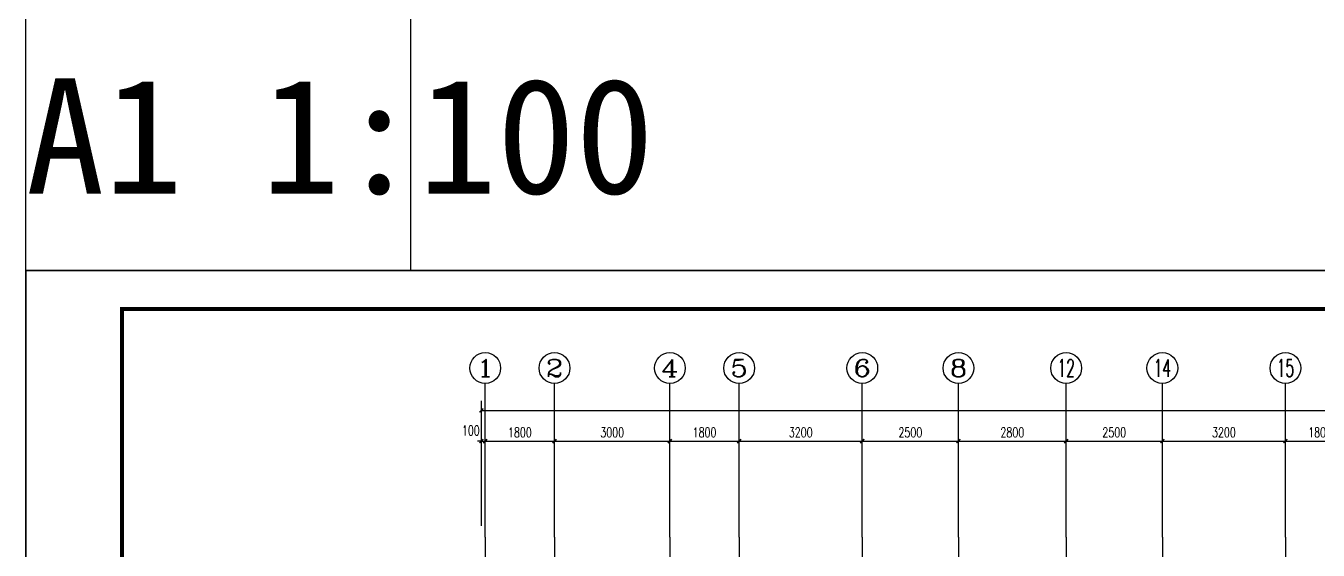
# Model space of a CAD drawing. Extents: x 393367 to 3005760, y 4998 to 826018.
# Drawn here: x 2339893 to 2373485, y 510691 to 524325 of the extents above; entities that cross this region are included whole.
import ezdxf
from ezdxf.enums import TextEntityAlignment as Align

# ---------------------------------------------------------------- set-up
doc = ezdxf.new("R2010")
doc.units = 0
doc.header["$LTSCALE"] = 1000
doc.linetypes.add('DOTE', pattern=[2.42, 2, -0.2, 0.02, -0.2])
doc.layers.get('0').update_dxf_attribs({"linetype": 'CONTINUOUS'})
doc.layers.get('Defpoints').update_dxf_attribs({"linetype": 'CONTINUOUS'})
for name, color, linetype in [('-TK', 7, 'CONTINUOUS'), ('AXIS', 3, 'CONTINUOUS'), ('AXIS_TEXT', 7, 'CONTINUOUS'), ('DIM', 3, 'CONTINUOUS'), ('DOTE', 8, 'DOTE')]:
    doc.layers.add(name, color=color, linetype=linetype)
doc.layers.add('yichutu', color=7, linetype='CONTINUOUS', true_color=0xffffff, plot=False)
doc.styles.add('_TCH_AXIS', font='COMPLEX', dxfattribs={"bigfont": 'GBCBIG'})
doc.styles.add('_TCH_DIM_T3', font='SIMPLEX', dxfattribs={"width": 0.705882, "bigfont": 'GBCBIG'})
doc.styles.add('COMPLEX', font='COMPLEX')
doc.dimstyles.new('_TCH_ARCH&&100', dxfattribs={"dimtxt": 255, "dimasz": 100, "dimexe": 250, "dimexo": 300, "dimgap": 100, "dimtad": 1, "dimdec": 0, "dimzin": 0, "dimdsep": 46, "dimtxsty": '_TCH_DIM_T3', "dimblk": 'ARCHTICK', "dimcen": 0.09, "dimclrt": 7, "dimazin": 2, "dimtfac": 1, "dimtdec": 0, "dimtix": 1, "dimtmove": 2, "dimatfit": 3, "dimldrblk": 'ARCHTICK', "dimfxl": 1, "dimtolj": 1, "dimtzin": 0, "dimarcsym": 0})

# ---------------------------------------------------------------- blocks, each defined once
blk = doc.blocks.new('_ArchTick')
at = {"color": 0, "linetype": 'ByBlock', "const_width": 0.4}
blk.add_lwpolyline([(-0.5, -0.5), (0.5, 0.5)], dxfattribs=at)
blk = doc.blocks.new('*D109')
at = {"layer": 'AXIS', "color": 0, "lineweight": -2, "transparency": 16777216}
for p, q in [((2351735, 511327), (2351735, 513777)), ((2351835, 511327), (2351835, 513777)), ((2351735, 513527), (2351635, 513527)), ((2351735, 513527), (2351835, 513527)), ((2351835, 513527), (2351935, 513527))]:
    blk.add_line(p, q, dxfattribs=at)
at = {"layer": 'Defpoints', "color": 0, "transparency": 16777216}
for p in [(2351835, 513527), (2351735, 511027), (2351835, 511027)]:
    blk.add_point(p, dxfattribs=at)
at = {"layer": 'AXIS', "color": 0, "lineweight": -2, "transparency": 16777216, "xscale": 100, "yscale": 100, "zscale": 100}
blk.add_blockref('_ArchTick', (2351735, 513527), dxfattribs=at)
at = {"layer": 'AXIS', "color": 0, "lineweight": -2, "transparency": 16777216, "xscale": 100, "yscale": 100, "zscale": 100, "rotation": 180}
blk.add_blockref('_ArchTick', (2351835, 513527), dxfattribs=at)
at = {"layer": 'AXIS', "color": 7, "transparency": 16777216, "insert": (2351460, 513802), "char_height": 255, "attachment_point": 5, "style": '_TCH_DIM_T3'}
blk.add_mtext('\\A1;100', dxfattribs=at)
blk = doc.blocks.new('*D110')
at = {"layer": 'AXIS', "color": 0, "lineweight": -2, "transparency": 16777216}
for p, q in [((2351835, 511327), (2351835, 513777)), ((2353635, 511327), (2353635, 513777)), ((2351835, 513527), (2353635, 513527))]:
    blk.add_line(p, q, dxfattribs=at)
at = {"layer": 'Defpoints', "color": 0, "transparency": 16777216}
for p in [(2353635, 513527), (2351835, 511027), (2353635, 511027)]:
    blk.add_point(p, dxfattribs=at)
at = {"layer": 'AXIS', "color": 0, "lineweight": -2, "transparency": 16777216, "xscale": 100, "yscale": 100, "zscale": 100, "rotation": 180}
blk.add_blockref('_ArchTick', (2351835, 513527), dxfattribs=at)
at = {"layer": 'AXIS', "color": 0, "lineweight": -2, "transparency": 16777216, "xscale": 100, "yscale": 100, "zscale": 100}
blk.add_blockref('_ArchTick', (2353635, 513527), dxfattribs=at)
at = {"layer": 'AXIS', "color": 7, "transparency": 16777216, "insert": (2352735, 513754), "char_height": 255, "attachment_point": 5, "style": '_TCH_DIM_T3'}
blk.add_mtext('\\A1;1800', dxfattribs=at)
blk = doc.blocks.new('*D111')
at = {"layer": 'AXIS', "color": 0, "lineweight": -2, "transparency": 16777216}
for p, q in [((2353635, 511327), (2353635, 513777)), ((2356635, 511327), (2356635, 513777)), ((2353635, 513527), (2356635, 513527))]:
    blk.add_line(p, q, dxfattribs=at)
at = {"layer": 'Defpoints', "color": 0, "transparency": 16777216}
for p in [(2356635, 513527), (2353635, 511027), (2356635, 511027)]:
    blk.add_point(p, dxfattribs=at)
at = {"layer": 'AXIS', "color": 0, "lineweight": -2, "transparency": 16777216, "xscale": 100, "yscale": 100, "zscale": 100, "rotation": 180}
blk.add_blockref('_ArchTick', (2353635, 513527), dxfattribs=at)
at = {"layer": 'AXIS', "color": 0, "lineweight": -2, "transparency": 16777216, "xscale": 100, "yscale": 100, "zscale": 100}
blk.add_blockref('_ArchTick', (2356635, 513527), dxfattribs=at)
at = {"layer": 'AXIS', "color": 7, "transparency": 16777216, "insert": (2355135, 513754), "char_height": 255, "attachment_point": 5, "style": '_TCH_DIM_T3'}
blk.add_mtext('\\A1;3000', dxfattribs=at)
blk = doc.blocks.new('*D112')
at = {"layer": 'AXIS', "color": 0, "lineweight": -2, "transparency": 16777216}
for p, q in [((2356635, 511327), (2356635, 513777)), ((2358435, 511327), (2358435, 513777)), ((2356635, 513527), (2358435, 513527))]:
    blk.add_line(p, q, dxfattribs=at)
at = {"layer": 'Defpoints', "color": 0, "transparency": 16777216}
for p in [(2358435, 513527), (2356635, 511027), (2358435, 511027)]:
    blk.add_point(p, dxfattribs=at)
at = {"layer": 'AXIS', "color": 0, "lineweight": -2, "transparency": 16777216, "xscale": 100, "yscale": 100, "zscale": 100, "rotation": 180}
blk.add_blockref('_ArchTick', (2356635, 513527), dxfattribs=at)
at = {"layer": 'AXIS', "color": 0, "lineweight": -2, "transparency": 16777216, "xscale": 100, "yscale": 100, "zscale": 100}
blk.add_blockref('_ArchTick', (2358435, 513527), dxfattribs=at)
at = {"layer": 'AXIS', "color": 7, "transparency": 16777216, "insert": (2357535, 513754), "char_height": 255, "attachment_point": 5, "style": '_TCH_DIM_T3'}
blk.add_mtext('\\A1;1800', dxfattribs=at)
blk = doc.blocks.new('*D113')
at = {"layer": 'AXIS', "color": 0, "lineweight": -2, "transparency": 16777216}
for p, q in [((2358435, 511327), (2358435, 513777)), ((2361635, 511327), (2361635, 513777)), ((2358435, 513527), (2361635, 513527))]:
    blk.add_line(p, q, dxfattribs=at)
at = {"layer": 'Defpoints', "color": 0, "transparency": 16777216}
for p in [(2361635, 513527), (2358435, 511027), (2361635, 511027)]:
    blk.add_point(p, dxfattribs=at)
at = {"layer": 'AXIS', "color": 0, "lineweight": -2, "transparency": 16777216, "xscale": 100, "yscale": 100, "zscale": 100, "rotation": 180}
blk.add_blockref('_ArchTick', (2358435, 513527), dxfattribs=at)
at = {"layer": 'AXIS', "color": 0, "lineweight": -2, "transparency": 16777216, "xscale": 100, "yscale": 100, "zscale": 100}
blk.add_blockref('_ArchTick', (2361635, 513527), dxfattribs=at)
at = {"layer": 'AXIS', "color": 7, "transparency": 16777216, "insert": (2360035, 513754), "char_height": 255, "attachment_point": 5, "style": '_TCH_DIM_T3'}
blk.add_mtext('\\A1;3200', dxfattribs=at)
blk = doc.blocks.new('*D114')
at = {"layer": 'AXIS', "color": 0, "lineweight": -2, "transparency": 16777216}
for p, q in [((2361635, 511327), (2361635, 513777)), ((2364135, 511327), (2364135, 513777)), ((2361635, 513527), (2364135, 513527))]:
    blk.add_line(p, q, dxfattribs=at)
at = {"layer": 'Defpoints', "color": 0, "transparency": 16777216}
for p in [(2364135, 513527), (2361635, 511027), (2364135, 511027)]:
    blk.add_point(p, dxfattribs=at)
at = {"layer": 'AXIS', "color": 0, "lineweight": -2, "transparency": 16777216, "xscale": 100, "yscale": 100, "zscale": 100, "rotation": 180}
blk.add_blockref('_ArchTick', (2361635, 513527), dxfattribs=at)
at = {"layer": 'AXIS', "color": 0, "lineweight": -2, "transparency": 16777216, "xscale": 100, "yscale": 100, "zscale": 100}
blk.add_blockref('_ArchTick', (2364135, 513527), dxfattribs=at)
at = {"layer": 'AXIS', "color": 7, "transparency": 16777216, "insert": (2362885, 513754), "char_height": 255, "attachment_point": 5, "style": '_TCH_DIM_T3'}
blk.add_mtext('\\A1;2500', dxfattribs=at)
blk = doc.blocks.new('*D115')
at = {"layer": 'AXIS', "color": 0, "lineweight": -2, "transparency": 16777216}
for p, q in [((2364135, 511327), (2364135, 513777)), ((2366935, 511327), (2366935, 513777)), ((2364135, 513527), (2366935, 513527))]:
    blk.add_line(p, q, dxfattribs=at)
at = {"layer": 'Defpoints', "color": 0, "transparency": 16777216}
for p in [(2366935, 513527), (2364135, 511027), (2366935, 511027)]:
    blk.add_point(p, dxfattribs=at)
at = {"layer": 'AXIS', "color": 0, "lineweight": -2, "transparency": 16777216, "xscale": 100, "yscale": 100, "zscale": 100, "rotation": 180}
blk.add_blockref('_ArchTick', (2364135, 513527), dxfattribs=at)
at = {"layer": 'AXIS', "color": 0, "lineweight": -2, "transparency": 16777216, "xscale": 100, "yscale": 100, "zscale": 100}
blk.add_blockref('_ArchTick', (2366935, 513527), dxfattribs=at)
at = {"layer": 'AXIS', "color": 7, "transparency": 16777216, "insert": (2365535, 513754), "char_height": 255, "attachment_point": 5, "style": '_TCH_DIM_T3'}
blk.add_mtext('\\A1;2800', dxfattribs=at)
blk = doc.blocks.new('*D116')
at = {"layer": 'AXIS', "color": 0, "lineweight": -2, "transparency": 16777216}
for p, q in [((2366935, 511327), (2366935, 513777)), ((2369435, 511327), (2369435, 513777)), ((2366935, 513527), (2369435, 513527))]:
    blk.add_line(p, q, dxfattribs=at)
at = {"layer": 'Defpoints', "color": 0, "transparency": 16777216}
for p in [(2369435, 513527), (2366935, 511027), (2369435, 511027)]:
    blk.add_point(p, dxfattribs=at)
at = {"layer": 'AXIS', "color": 0, "lineweight": -2, "transparency": 16777216, "xscale": 100, "yscale": 100, "zscale": 100, "rotation": 180}
blk.add_blockref('_ArchTick', (2366935, 513527), dxfattribs=at)
at = {"layer": 'AXIS', "color": 0, "lineweight": -2, "transparency": 16777216, "xscale": 100, "yscale": 100, "zscale": 100}
blk.add_blockref('_ArchTick', (2369435, 513527), dxfattribs=at)
at = {"layer": 'AXIS', "color": 7, "transparency": 16777216, "insert": (2368185, 513754), "char_height": 255, "attachment_point": 5, "style": '_TCH_DIM_T3'}
blk.add_mtext('\\A1;2500', dxfattribs=at)
blk = doc.blocks.new('*D117')
at = {"layer": 'AXIS', "color": 0, "lineweight": -2, "transparency": 16777216}
for p, q in [((2369435, 511327), (2369435, 513777)), ((2372635, 511327), (2372635, 513777)), ((2369435, 513527), (2372635, 513527))]:
    blk.add_line(p, q, dxfattribs=at)
at = {"layer": 'Defpoints', "color": 0, "transparency": 16777216}
for p in [(2372635, 513527), (2369435, 511027), (2372635, 511027)]:
    blk.add_point(p, dxfattribs=at)
at = {"layer": 'AXIS', "color": 0, "lineweight": -2, "transparency": 16777216, "xscale": 100, "yscale": 100, "zscale": 100, "rotation": 180}
blk.add_blockref('_ArchTick', (2369435, 513527), dxfattribs=at)
at = {"layer": 'AXIS', "color": 0, "lineweight": -2, "transparency": 16777216, "xscale": 100, "yscale": 100, "zscale": 100}
blk.add_blockref('_ArchTick', (2372635, 513527), dxfattribs=at)
at = {"layer": 'AXIS', "color": 7, "transparency": 16777216, "insert": (2371035, 513754), "char_height": 255, "attachment_point": 5, "style": '_TCH_DIM_T3'}
blk.add_mtext('\\A1;3200', dxfattribs=at)
blk = doc.blocks.new('*D118')
at = {"layer": 'AXIS', "color": 0, "lineweight": -2, "transparency": 16777216}
for p, q in [((2372635, 511327), (2372635, 513777)), ((2374435, 511327), (2374435, 513777)), ((2372635, 513527), (2374435, 513527))]:
    blk.add_line(p, q, dxfattribs=at)
at = {"layer": 'Defpoints', "color": 0, "transparency": 16777216}
for p in [(2374435, 513527), (2372635, 511027), (2374435, 511027)]:
    blk.add_point(p, dxfattribs=at)
at = {"layer": 'AXIS', "color": 0, "lineweight": -2, "transparency": 16777216, "xscale": 100, "yscale": 100, "zscale": 100, "rotation": 180}
blk.add_blockref('_ArchTick', (2372635, 513527), dxfattribs=at)
at = {"layer": 'AXIS', "color": 0, "lineweight": -2, "transparency": 16777216, "xscale": 100, "yscale": 100, "zscale": 100}
blk.add_blockref('_ArchTick', (2374435, 513527), dxfattribs=at)
at = {"layer": 'AXIS', "color": 7, "transparency": 16777216, "insert": (2373535, 513754), "char_height": 255, "attachment_point": 5, "style": '_TCH_DIM_T3'}
blk.add_mtext('\\A1;1800', dxfattribs=at)
blk = doc.blocks.new('*D121')
at = {"layer": 'AXIS', "color": 0, "lineweight": -2, "transparency": 16777216}
for p, q in [((2351735, 511327), (2351735, 514577)), ((2351735, 514327), (2406735, 514327)), ((2406735, 511327), (2406735, 514577))]:
    blk.add_line(p, q, dxfattribs=at)
at = {"layer": 'Defpoints', "color": 0, "transparency": 16777216}
for p in [(2406735, 514327), (2351735, 511027), (2406735, 511027)]:
    blk.add_point(p, dxfattribs=at)
at = {"layer": 'AXIS', "color": 0, "lineweight": -2, "transparency": 16777216, "xscale": 100, "yscale": 100, "zscale": 100, "rotation": 180}
blk.add_blockref('_ArchTick', (2351735, 514327), dxfattribs=at)
at = {"layer": 'AXIS', "color": 0, "lineweight": -2, "transparency": 16777216, "xscale": 100, "yscale": 100, "zscale": 100}
blk.add_blockref('_ArchTick', (2406735, 514327), dxfattribs=at)
at = {"layer": 'AXIS', "color": 7, "transparency": 16777216, "insert": (2379235, 514554), "char_height": 255, "attachment_point": 5, "style": '_TCH_DIM_T3'}
blk.add_mtext('\\A1;55000', dxfattribs=at)
blk = doc.blocks.new('_axiso')
blk.add_circle((0, 0), 0.5)
at = {"layer": 'AXIS_TEXT', "style": 'COMPLEX', "width": 1.041667}
blk.add_attdef('A', text='', height=0.56, dxfattribs=at).set_placement((-0.25, -0.28), (0.25, -0.28), align=Align.FIT)
blk = doc.blocks.new('A1')
blk.add_lwpolyline([(0, 59400), (0, 0), (84100, 0), (84100, 59400)], close=True)
at = {"const_width": 100}
blk.add_lwpolyline([(2500, 58400), (2500, 1000), (83100, 1000), (83100, 58400)], close=True, dxfattribs=at)
blk = doc.blocks.new('yct-841-594-84100-59400-100-1000')
at = {"layer": 'yichutu', "color": 7, "true_color": 0xffffff}
blk.add_lwpolyline([(0, 0), (0, 59400), (84100, 59400), (84100, 0)], close=True, dxfattribs=at)
blk.add_text('A1 1:100', height=3000, dxfattribs=at).set_placement((0, 61400))

msp = doc.modelspace()

# ---------------------------------------------------------------- linework, layer by layer
at = {"layer": 'AXIS'}
for p, q in [((2351834.75935, 511026.98994), (2351834.75935, 515026.98994)), ((2353634.75935, 511026.98994), (2353634.75935, 515026.98994)), ((2356634.75935, 511026.98994), (2356634.75935, 515026.98994)), ((2358434.75935, 511026.98994), (2358434.75935, 515026.98994)), ((2361634.75935, 511026.98994), (2361634.75935, 515026.98994)), ((2364134.75935, 511026.98994), (2364134.75935, 515026.98994)), ((2366934.75935, 511026.98994), (2366934.75935, 515026.98994)), ((2369434.75935, 511026.98994), (2369434.75935, 515026.98994)), ((2372634.75935, 511026.98994), (2372634.75935, 515026.98994))]:
    msp.add_line(p, q, dxfattribs=at)
at = {"layer": 'DIM', "color": 5, "linetype": 'ByBlock'}
msp.add_lwpolyline([(2339893.38356, 527962.12225), (2349893.38356, 527962.12225), (2349893.38356, 517962.12225), (2339893.38356, 517962.12225)], close=True, dxfattribs=at)
at = {"layer": 'DOTE', "linetype": 'DOTE', "ltscale": 0.3}
for p, q in [((2351834.75935, 511026.98994), (2351834.75935, 492476.98994)), ((2353634.75935, 511026.98994), (2353634.75935, 500876.98994)), ((2356634.75935, 511026.98994), (2356634.75935, 500876.98994)), ((2358434.75935, 511026.98994), (2358434.75935, 492476.98994)), ((2361634.75935, 511026.98994), (2361634.75935, 502376.98994)), ((2364134.75935, 511026.98994), (2364134.75935, 500876.98994)), ((2366934.75935, 511026.98994), (2366934.75935, 500876.98994)), ((2369434.75935, 511026.98994), (2369434.75935, 502376.98994)), ((2372634.75935, 511026.98994), (2372634.75935, 492476.98994))]:
    msp.add_line(p, q, dxfattribs=at)

# ---------------------------------------------------------------- block references
at = {"layer": '-TK'}
msp.add_blockref('A1', (2339893.38356, 458562.12225), dxfattribs=at)
at = {"layer": 'AXIS'}
ref = msp.add_blockref('_axiso', (2351834.75935, 515426.98994), dxfattribs=dict(at, xscale=800, yscale=800, zscale=800))
ref.add_attrib('A', '1', dxfattribs={"layer": 'AXIS_TEXT', "height": 452.54834, "style": '_TCH_AXIS', "width": 2.333333}).set_placement((2351608.48518, 515200.71577), (2352061.03352, 515200.71577), align=Align.FIT)
ref = msp.add_blockref('_axiso', (2353634.75935, 515426.98994), dxfattribs=dict(at, xscale=800, yscale=800, zscale=800))
ref.add_attrib('A', '2', dxfattribs={"layer": 'AXIS_TEXT', "height": 452.54834, "style": '_TCH_AXIS', "width": 1.5}).set_placement((2353408.48518, 515200.71577), (2353861.03352, 515200.71577), align=Align.FIT)
ref = msp.add_blockref('_axiso', (2356634.75935, 515426.98994), dxfattribs=dict(at, xscale=800, yscale=800, zscale=800))
ref.add_attrib('A', '4', dxfattribs={"layer": 'AXIS_TEXT', "height": 452.54834, "style": '_TCH_AXIS', "width": 1.3125}).set_placement((2356408.48518, 515200.71577), (2356861.03352, 515200.71577), align=Align.FIT)
ref = msp.add_blockref('_axiso', (2358434.75935, 515426.98994), dxfattribs=dict(at, xscale=800, yscale=800, zscale=800))
ref.add_attrib('A', '5', dxfattribs={"layer": 'AXIS_TEXT', "height": 452.54834, "style": '_TCH_AXIS', "width": 1.5}).set_placement((2358208.48518, 515200.71577), (2358661.03352, 515200.71577), align=Align.FIT)
ref = msp.add_blockref('_axiso', (2361634.75935, 515426.98994), dxfattribs=dict(at, xscale=800, yscale=800, zscale=800))
ref.add_attrib('A', '6', dxfattribs={"layer": 'AXIS_TEXT', "height": 452.54834, "style": '_TCH_AXIS', "width": 1.5}).set_placement((2361408.48518, 515200.71577), (2361861.03352, 515200.71577), align=Align.FIT)
ref = msp.add_blockref('_axiso', (2364134.75935, 515426.98994), dxfattribs=dict(at, xscale=800, yscale=800, zscale=800))
ref.add_attrib('A', '8', dxfattribs={"layer": 'AXIS_TEXT', "height": 452.54834, "style": '_TCH_AXIS', "width": 1.5}).set_placement((2363908.48518, 515200.71577), (2364361.03352, 515200.71577), align=Align.FIT)
ref = msp.add_blockref('_axiso', (2366934.75935, 515426.98994), dxfattribs=dict(at, xscale=800, yscale=800, zscale=800))
ref.add_attrib('A', '12', dxfattribs={"layer": 'AXIS_TEXT', "height": 452.54834, "style": '_TCH_AXIS', "width": 0.724138}).set_placement((2366708.48518, 515200.71577), (2367161.03352, 515200.71577), align=Align.FIT)
ref = msp.add_blockref('_axiso', (2369434.75935, 515426.98994), dxfattribs=dict(at, xscale=800, yscale=800, zscale=800))
ref.add_attrib('A', '14', dxfattribs={"layer": 'AXIS_TEXT', "height": 452.54834, "style": '_TCH_AXIS', "width": 0.677419}).set_placement((2369208.48518, 515200.71577), (2369661.03352, 515200.71577), align=Align.FIT)
ref = msp.add_blockref('_axiso', (2372634.75935, 515426.98994), dxfattribs=dict(at, xscale=800, yscale=800, zscale=800))
ref.add_attrib('A', '15', dxfattribs={"layer": 'AXIS_TEXT', "height": 452.54834, "style": '_TCH_AXIS', "width": 0.724138}).set_placement((2372408.48518, 515200.71577), (2372861.03352, 515200.71577), align=Align.FIT)
at = {"layer": 'yichutu'}
msp.add_blockref('yct-841-594-84100-59400-100-1000', (2339893.38356, 458562.12225), dxfattribs=at)

# ---------------------------------------------------------------- dimensions: what is measured, and where the dimension line sits
at = {"layer": 'AXIS'}
for p1, p2, distance, picture, middle in [((2351734.75935, 511026.98994), (2406734.75935, 511026.98994), 3300, '*D121', (2379234.75935, 514554.48994)), ((2351834.75935, 511026.98994), (2353634.75935, 511026.98994), 2500, '*D110', (2352734.75935, 513754.48994)), ((2353634.75935, 511026.98994), (2356634.75935, 511026.98994), 2500, '*D111', (2355134.75935, 513754.48994)), ((2356634.75935, 511026.98994), (2358434.75935, 511026.98994), 2500, '*D112', (2357534.75935, 513754.48994)), ((2358434.75935, 511026.98994), (2361634.75935, 511026.98994), 2500, '*D113', (2360034.75935, 513754.48994)), ((2361634.75935, 511026.98994), (2364134.75935, 511026.98994), 2500, '*D114', (2362884.75935, 513754.48994)), ((2364134.75935, 511026.98994), (2366934.75935, 511026.98994), 2500, '*D115', (2365534.75935, 513754.48994)), ((2366934.75935, 511026.98994), (2369434.75935, 511026.98994), 2500, '*D116', (2368184.75935, 513754.48994)), ((2369434.75935, 511026.98994), (2372634.75935, 511026.98994), 2500, '*D117', (2371034.75935, 513754.48994)), ((2372634.75935, 511026.98994), (2374434.75935, 511026.98994), 2500, '*D118', (2373534.75935, 513754.48994))]:
    dim = msp.add_aligned_dim(p1=p1, p2=p2, distance=distance, dimstyle='_TCH_ARCH&&100', dxfattribs=at)
    dim.commit()
    dim.dimension.update_dxf_attribs({"geometry": picture, "text_midpoint": middle})
dim = msp.add_linear_dim(base=(2351834.75935, 513526.98994), p1=(2351734.75935, 511026.98994), p2=(2351834.75935, 511026.98994), angle=0, dimstyle='_TCH_ARCH&&100', dxfattribs=at)
dim.commit()
dim.dimension.update_dxf_attribs({"geometry": '*D109', "text_midpoint": (2351459.75935, 513801.98994), "dimtype": 161})

doc.saveas('drawing.dxf')
